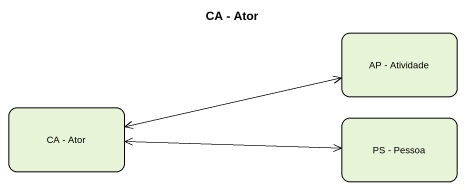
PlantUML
@startuml
title CA - Ator
hide empty description
state "AP - Atividade" as AP_Atividade
state "CA - Ator" as CA_Ator
state "PS - Pessoa" as PS_Pessoa
AP_Atividade -left-> CA_Ator
CA_Ator -right-> AP_Atividade
CA_Ator -right-> PS_Pessoa
PS_Pessoa -left-> CA_Ator
@enduml
